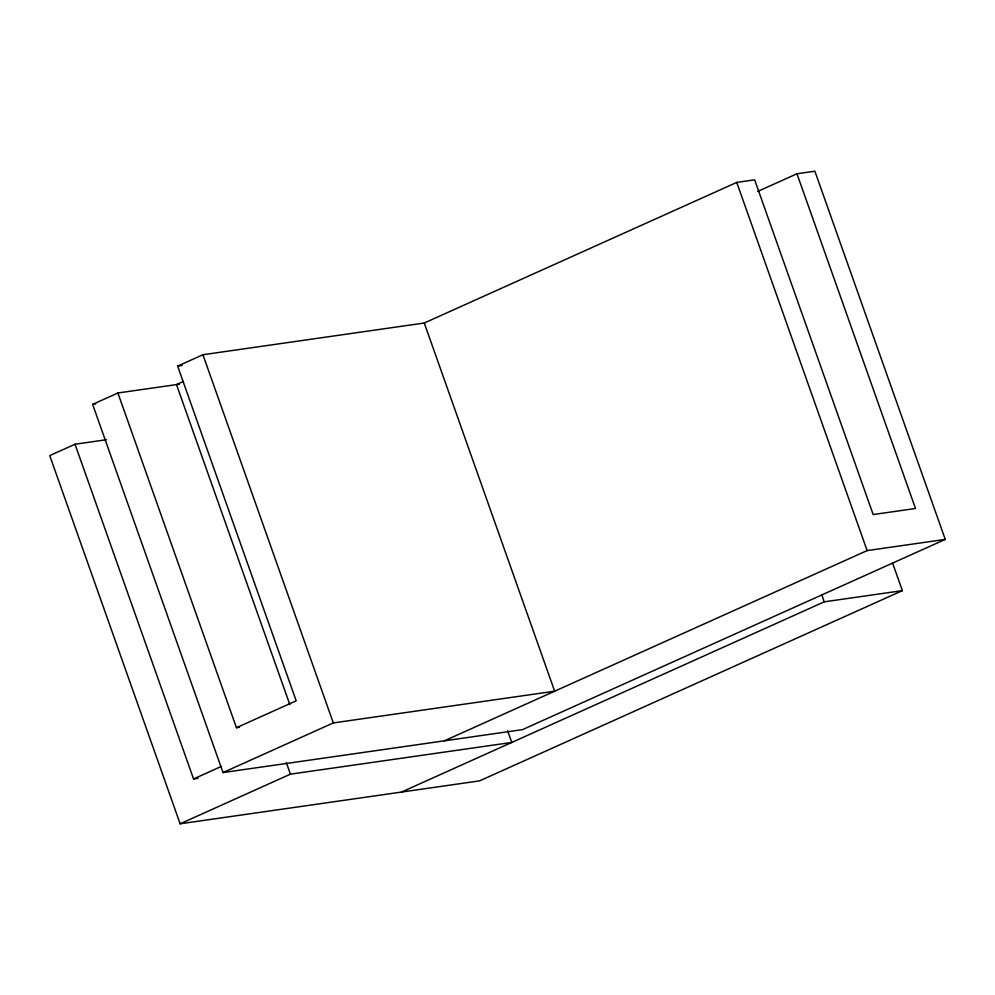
<?xml version="1.0" encoding="UTF-8"?>
<svg xmlns="http://www.w3.org/2000/svg" width="995" height="995" viewBox="0 0 995 995"><rect width="100%" height="100%" fill="white"/><g stroke="black" fill="none" stroke-linecap="round" stroke-linejoin="round"><path stroke-width="1.49" d="M757.705 191.438L796.97 173.777L814.868 171.202L945.25 539.402L522.487 729.633L223.017 772.555L92.635 404.368L117.907 392.988L179.398 384.182M117.907 392.988L236.437 727.706L296.187 700.828L177.657 366.11L202.93 354.73L424.268 323.014L736.748 182.408L754.645 179.834L873.175 514.552L915.5 508.495L796.97 173.777M183.453 381.471L176.501 384.592L289.856 704.696M106.577 439.703L75.023 444.23L49.75 455.598L180.132 823.798L479.59 780.876L902.365 590.632L892.527 562.884M75.023 444.23L193.552 778.948L221.338 766.448M223.017 772.555L333.313 722.93L554.65 691.202L424.268 323.014M180.132 823.798L290.416 774.16L511.766 742.444L507.624 730.753M444.367 740.827L867.13 550.596L945.25 539.402M401.47 792.07L824.246 601.838L902.365 590.632M177.657 366.11L182.16 365.463M92.635 404.368L95.719 403.92M236.437 727.706L239.447 727.27M193.552 778.948L198.055 778.301M736.748 182.408L867.13 550.596M821.659 594.525L824.246 601.838M202.93 354.73L333.313 722.93M286.286 762.481L290.416 774.16"/></g></svg>
